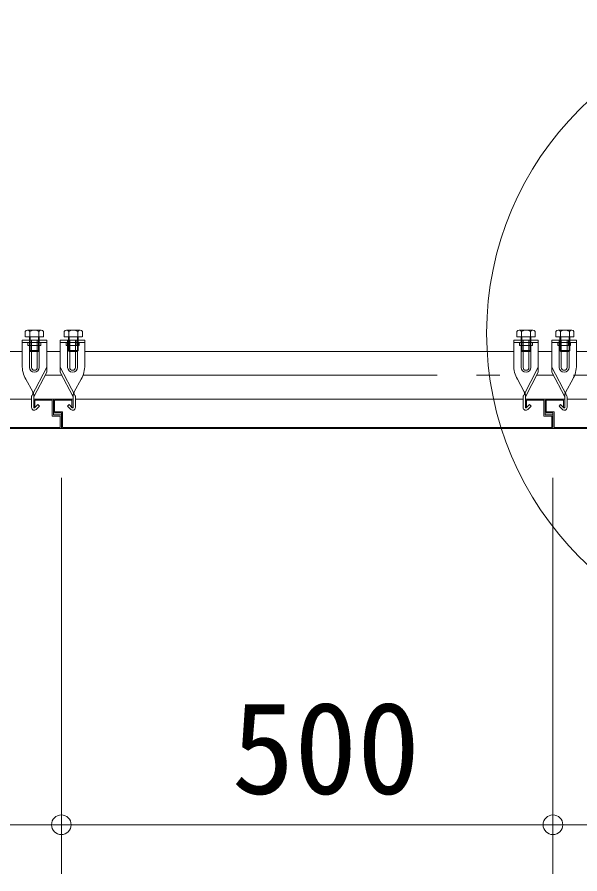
# Model space of a CAD drawing. Units: millimetres, scale not verified. Extents: x -10062 to 10062, y -6938 to 6938.
# Drawn here: x -7515 to -6943, y 2836 to 3708 of the extents above; entities that cross this region are included whole.
import ezdxf
from ezdxf.enums import TextEntityAlignment as Align

# ---------------------------------------------------------------- set-up
doc = ezdxf.new("R2010")
doc.units = ezdxf.units.MM
doc.header["$LTSCALE"] = 40
doc.header["$PDMODE"] = 32
doc.header["$PDSIZE"] = 20
doc.linetypes.add('DASHED1', pattern=[1.8, 1.2, -0.6])
doc.linetypes.add('DOUBLE_CHAIN2', pattern=[12.8, 9, -1, 0.6, -0.6, 0.6, -1])
for name, color, linetype, lineweight in [('0-1_0', 4, 'Continuous', 9), ('1-1_dim', 7, 'Continuous', 9), ('1-2_KANAGU', 2, 'Continuous', 9), ('1-3_MAIN', 7, 'Continuous', 9), ('1-8_仮囲い', 7, 'Continuous', 9)]:
    doc.layers.add(name, color=color, linetype=linetype, lineweight=lineweight)
doc.styles.add('ＭＳ ゴシック', font='')
doc.styles.get('ＭＳ ゴシック').set_extended_font_data('MS Gothic')

msp = doc.modelspace()

# ---------------------------------------------------------------- linework, layer by layer
at = {"layer": '0-1_0', "color": 2}
for p, q in [((-7510.4, 3379.36), (-7485.4, 3379.36)), ((-7510.4, 3354.16), (-7510.4, 3379.36)), ((-7502.9, 3351.82), (-7502.9, 3379.36)), ((-7500.83, 3351.82), (-7500.83, 3379.36)), ((-7494.97, 3351.82), (-7494.97, 3379.36)), ((-7492.9, 3351.82), (-7492.9, 3379.36)), ((-7485.4, 3347.09), (-7485.4, 3379.36)), ((-7446.59, 3379.36), (-7471.59, 3379.36)), ((-7471.59, 3347.09), (-7471.59, 3379.36)), ((-7464.09, 3351.82), (-7464.09, 3379.36)), ((-7462.02, 3351.82), (-7462.02, 3379.36)), ((-7456.16, 3351.82), (-7456.16, 3379.36)), ((-7454.09, 3351.82), (-7454.09, 3379.36)), ((-7446.59, 3354.16), (-7446.59, 3379.36)), ((-7010.4, 3379.36), (-6985.4, 3379.36)), ((-7010.4, 3354.16), (-7010.4, 3379.36)), ((-7002.9, 3351.82), (-7002.9, 3379.36)), ((-7000.83, 3351.82), (-7000.83, 3379.36)), ((-6994.97, 3351.82), (-6994.97, 3379.36)), ((-6992.9, 3351.82), (-6992.9, 3379.36)), ((-6985.4, 3347.09), (-6985.4, 3379.36)), ((-6946.59, 3379.36), (-6971.59, 3379.36)), ((-6971.59, 3347.09), (-6971.59, 3379.36)), ((-6964.09, 3351.82), (-6964.09, 3379.36)), ((-6962.02, 3351.82), (-6962.02, 3379.36)), ((-6956.16, 3351.82), (-6956.16, 3379.36)), ((-6954.09, 3351.82), (-6954.09, 3379.36)), ((-6946.59, 3354.16), (-6946.59, 3379.36)), ((-7500.54, 3322.96), (-7485.4, 3352.08)), ((-7456.45, 3322.96), (-7471.59, 3352.08)), ((-7000.54, 3322.96), (-6985.4, 3352.08)), ((-6956.45, 3322.96), (-6971.59, 3352.08)), ((-7499.63, 3326.88), (-7506.68, 3339.71)), ((-7498.5, 3321.9), (-7485.4, 3347.09)), ((-7458.49, 3321.9), (-7471.59, 3347.09)), ((-7457.36, 3326.88), (-7450.3, 3339.71)), ((-6999.63, 3326.88), (-7006.68, 3339.71)), ((-6998.5, 3321.9), (-6985.4, 3347.09)), ((-6958.49, 3321.9), (-6971.59, 3347.09)), ((-6957.36, 3326.88), (-6950.3, 3339.71)), ((-7500.8, 3310.98), (-7500.8, 3321.9)), ((-7498.5, 3310.98), (-7498.5, 3321.9)), ((-7458.49, 3310.98), (-7458.49, 3321.9)), ((-7456.19, 3310.98), (-7456.19, 3321.9)), ((-7000.8, 3310.98), (-7000.8, 3321.9)), ((-6998.5, 3310.98), (-6998.5, 3321.9)), ((-6958.49, 3310.98), (-6958.49, 3321.9)), ((-6956.19, 3310.98), (-6956.19, 3321.9)), ((-7496.02, 3309), (-7492.66, 3312.36)), ((-7460.97, 3309), (-7464.32, 3312.36)), ((-6996.02, 3309), (-6992.66, 3312.36)), ((-6960.97, 3309), (-6964.32, 3312.36))]:
    msp.add_line(p, q, dxfattribs=at)
at = {"layer": '0-1_0', "color": 2, "linetype": 'DASHED1'}
for p, q in [((-7510.4, 3377.06), (-7485.4, 3377.06)), ((-7504.45, 3374.06), (-7504.45, 3376.56)), ((-7502.15, 3374.06), (-7502.15, 3379.36)), ((-7493.65, 3374.06), (-7493.65, 3379.36)), ((-7491.35, 3374.06), (-7491.35, 3376.56)), ((-7446.59, 3377.06), (-7471.59, 3377.06)), ((-7465.64, 3374.06), (-7465.64, 3376.56)), ((-7463.34, 3374.06), (-7463.34, 3379.36)), ((-7454.84, 3374.06), (-7454.84, 3379.36)), ((-7452.54, 3374.06), (-7452.54, 3376.56)), ((-7010.4, 3377.06), (-6985.4, 3377.06)), ((-7004.45, 3374.06), (-7004.45, 3376.56)), ((-7002.15, 3374.06), (-7002.15, 3379.36)), ((-6993.65, 3374.06), (-6993.65, 3379.36)), ((-6991.35, 3374.06), (-6991.35, 3376.56)), ((-6946.59, 3377.06), (-6971.59, 3377.06)), ((-6965.64, 3374.06), (-6965.64, 3376.56)), ((-6963.34, 3374.06), (-6963.34, 3379.36)), ((-6954.84, 3374.06), (-6954.84, 3379.36)), ((-6952.54, 3374.06), (-6952.54, 3376.56)), ((-7504.45, 3374.06), (-7491.35, 3374.06)), ((-7452.54, 3374.06), (-7465.64, 3374.06)), ((-7004.45, 3374.06), (-6991.35, 3374.06)), ((-6952.54, 3374.06), (-6965.64, 3374.06)), ((-7499.49, 3326.62), (-7499.63, 3326.88)), ((-7498.5, 3321.9), (-7498.5, 3322.77)), ((-7458.49, 3321.9), (-7458.49, 3322.77)), ((-7457.5, 3326.62), (-7457.36, 3326.88)), ((-6999.49, 3326.62), (-6999.63, 3326.88)), ((-6998.5, 3321.9), (-6998.5, 3322.77)), ((-6958.49, 3321.9), (-6958.49, 3322.77)), ((-6957.5, 3326.62), (-6957.36, 3326.88))]:
    msp.add_line(p, q, dxfattribs=at)
at = {"layer": '0-1_0', "lineweight": 5}
for p, q in [((-7946.59, 3368.08), (-7510.4, 3368.08)), ((-7485.4, 3368.08), (-7471.59, 3368.08)), ((-7446.59, 3368.08), (-7010.4, 3368.08)), ((-6985.4, 3368.08), (-6971.59, 3368.08)), ((-6946.59, 3368.08), (-6912.01, 3368.08)), ((-7487.08, 3343.85), (-7469.76, 3343.85)), ((-6987.08, 3343.85), (-6969.76, 3343.85)), ((-7956.19, 3319.48), (-7500.8, 3319.48)), ((-7456.19, 3319.48), (-7000.8, 3319.48)), ((-6956.19, 3319.48), (-6912.01, 3319.48))]:
    msp.add_line(p, q, dxfattribs=at)
at = {"layer": '0-1_0', "color": 2}
for points in [[(-7497.64, 3310.63), (-7494.29, 3313.98), (-7492.66, 3312.36)], [(-7459.34, 3310.63), (-7462.7, 3313.98), (-7464.32, 3312.36)], [(-6997.64, 3310.63), (-6994.29, 3313.98), (-6992.66, 3312.36)], [(-6959.34, 3310.63), (-6962.7, 3313.98), (-6964.32, 3312.36)]]:
    msp.add_lwpolyline(points, dxfattribs=at)
at = {"layer": '0-1_0', "lineweight": 5}
msp.add_circle((-6716.32, 3386.58), 321.64, dxfattribs=at)
at = {"layer": '0-1_0', "color": 2, "linetype": 'DASHED1'}
for centre, radius, start, end in [((-7504.95, 3376.56), 0.5, 0, 90), ((-7490.85, 3376.56), 0.5, 90, 180), ((-7466.14, 3376.56), 0.5, 0, 90), ((-7452.04, 3376.56), 0.5, 90, 180), ((-7004.95, 3376.56), 0.5, 0, 90), ((-6990.85, 3376.56), 0.5, 90, 180), ((-6966.14, 3376.56), 0.5, 0, 90), ((-6952.04, 3376.56), 0.5, 90, 180), ((-7506.5, 3322.77), 8, 0, 28.811), ((-7450.49, 3322.77), 8, 151.189, 180), ((-7006.5, 3322.77), 8, 0, 28.811), ((-6950.49, 3322.77), 8, 151.189, 180)]:
    msp.add_arc(centre, radius, start, end, dxfattribs=at)
at = {"layer": '0-1_0', "color": 2}
for centre, radius, start, end in [((-7480.4, 3354.16), 30, 180, 208.811), ((-7497.9, 3351.82), 5, 180, 0), ((-7497.9, 3351.82), 2.93, 180, 0), ((-7459.09, 3351.82), 5, 180, 0), ((-7459.09, 3351.82), 2.93, 180, 0), ((-7476.59, 3354.16), 30, 331.189, 0), ((-6980.4, 3354.16), 30, 180, 208.811), ((-6997.9, 3351.82), 5, 180, 0), ((-6997.9, 3351.82), 2.93, 180, 0), ((-6959.09, 3351.82), 5, 180, 0), ((-6959.09, 3351.82), 2.93, 180, 0), ((-6976.59, 3354.16), 30, 331.189, 0), ((-7498.5, 3321.9), 2.3, 152.527, 180), ((-7501.6, 3325.79), 2.25, 332.527, 28.811), ((-7455.39, 3325.79), 2.25, 151.189, 207.473), ((-7458.49, 3321.9), 2.3, 0, 27.473), ((-6998.5, 3321.9), 2.3, 152.527, 180), ((-7001.6, 3325.79), 2.25, 332.527, 28.811), ((-6955.39, 3325.79), 2.25, 151.189, 207.473), ((-6958.49, 3321.9), 2.3, 0, 27.473), ((-7498, 3310.98), 2.8, 180, 314.999), ((-7498, 3310.98), 0.5, 180, 314.999), ((-7458.99, 3310.98), 2.8, 225.001, 0), ((-7458.99, 3310.98), 0.5, 225.001, 0), ((-6998, 3310.98), 2.8, 180, 314.999), ((-6998, 3310.98), 0.5, 180, 314.999), ((-6958.99, 3310.98), 2.8, 225.001, 0), ((-6958.99, 3310.98), 0.5, 225.001, 0)]:
    msp.add_arc(centre, radius, start, end, dxfattribs=at)
at = {"layer": '1-1_dim'}
for p, q in [((-7470.5, 3239.37), (-7470.5, 2836.37)), ((-7470.5, 3239.37), (-7470.5, 2836.37)), ((-6970.5, 3239.37), (-6970.5, 2836.37)), ((-6970.5, 3239.37), (-6970.5, 2836.37)), ((-7470.5, 2886.37), (-7970.5, 2886.37)), ((-6970.5, 2886.37), (-7470.5, 2886.37)), ((-7420.5, 2886.37), (-7020.5, 2886.37)), ((-6470.5, 2886.37), (-6970.5, 2886.37))]:
    msp.add_line(p, q, dxfattribs=at)
for p in [(-7470.5, 2886.37), (-6970.5, 2886.37)]:
    msp.add_point(p, dxfattribs=at)
at = {"layer": '1-2_KANAGU', "color": 4, "lineweight": 5}
for p, q in [((-7507.14, 3382.96), (-7507.14, 3388.32)), ((-7507.1, 3382.96), (-7488.7, 3382.96)), ((-7504.83, 3389.66), (-7490.97, 3389.66)), ((-7502.9, 3368.96), (-7502.9, 3382.96)), ((-7502.52, 3382.96), (-7502.52, 3388.32)), ((-7502.15, 3379.26), (-7502.15, 3382.96)), ((-7493.65, 3379.26), (-7493.65, 3382.96)), ((-7493.28, 3382.96), (-7493.28, 3388.32)), ((-7492.9, 3368.96), (-7492.9, 3382.96)), ((-7488.66, 3382.96), (-7488.66, 3388.32)), ((-7467.62, 3382.96), (-7467.62, 3388.32)), ((-7467.58, 3382.96), (-7449.18, 3382.96)), ((-7465.3, 3389.66), (-7451.45, 3389.66)), ((-7463.38, 3368.96), (-7463.38, 3382.96)), ((-7463, 3382.96), (-7463, 3388.32)), ((-7462.63, 3379.26), (-7462.63, 3382.96)), ((-7454.13, 3379.26), (-7454.13, 3382.96)), ((-7453.76, 3382.96), (-7453.76, 3388.32)), ((-7453.38, 3368.96), (-7453.38, 3382.96)), ((-7449.14, 3382.96), (-7449.14, 3388.32)), ((-7007.14, 3382.96), (-7007.14, 3388.32)), ((-7007.1, 3382.96), (-6988.7, 3382.96)), ((-7004.83, 3389.66), (-6990.97, 3389.66)), ((-7002.9, 3368.96), (-7002.9, 3382.96)), ((-7002.52, 3382.96), (-7002.52, 3388.32)), ((-7002.15, 3379.26), (-7002.15, 3382.96)), ((-6993.65, 3379.26), (-6993.65, 3382.96)), ((-6993.28, 3382.96), (-6993.28, 3388.32)), ((-6992.9, 3368.96), (-6992.9, 3382.96)), ((-6988.66, 3382.96), (-6988.66, 3388.32)), ((-6967.62, 3382.96), (-6967.62, 3388.32)), ((-6967.58, 3382.96), (-6949.18, 3382.96)), ((-6965.3, 3389.66), (-6951.45, 3389.66)), ((-6963.38, 3368.96), (-6963.38, 3382.96)), ((-6963, 3382.96), (-6963, 3388.32)), ((-6962.63, 3379.26), (-6962.63, 3382.96)), ((-6954.13, 3379.26), (-6954.13, 3382.96)), ((-6953.76, 3382.96), (-6953.76, 3388.32)), ((-6953.38, 3368.96), (-6953.38, 3382.96)), ((-6949.14, 3382.96), (-6949.14, 3388.32))]:
    msp.add_line(p, q, dxfattribs=at)
at = {"layer": '1-2_KANAGU', "color": 4, "linetype": 'DASHED1', "lineweight": 5}
for p, q in [((-7502.15, 3368.2), (-7502.15, 3379.26)), ((-7493.65, 3368.2), (-7493.65, 3379.26)), ((-7462.63, 3368.2), (-7462.63, 3379.26)), ((-7454.13, 3368.2), (-7454.13, 3379.26)), ((-7002.15, 3368.2), (-7002.15, 3379.26)), ((-6993.65, 3368.2), (-6993.65, 3379.26)), ((-6962.63, 3368.2), (-6962.63, 3379.26)), ((-6954.13, 3368.2), (-6954.13, 3379.26)), ((-7502.9, 3368.96), (-7501.9, 3367.96)), ((-7502.9, 3368.96), (-7492.9, 3368.96)), ((-7501.9, 3367.96), (-7493.9, 3367.96)), ((-7493.9, 3367.96), (-7492.9, 3368.96)), ((-7463.38, 3368.96), (-7462.38, 3367.96)), ((-7463.38, 3368.96), (-7453.38, 3368.96)), ((-7462.38, 3367.96), (-7454.38, 3367.96)), ((-7454.38, 3367.96), (-7453.38, 3368.96)), ((-7002.9, 3368.96), (-7001.9, 3367.96)), ((-7002.9, 3368.96), (-6992.9, 3368.96)), ((-7001.9, 3367.96), (-6993.9, 3367.96)), ((-6993.9, 3367.96), (-6992.9, 3368.96)), ((-6963.38, 3368.96), (-6962.38, 3367.96)), ((-6963.38, 3368.96), (-6953.38, 3368.96)), ((-6962.38, 3367.96), (-6954.38, 3367.96)), ((-6954.38, 3367.96), (-6953.38, 3368.96))]:
    msp.add_line(p, q, dxfattribs=at)
at = {"layer": '1-2_KANAGU', "color": 4, "lineweight": 5}
for centre, radius, start, end in [((-7504.83, 3386.99), 2.67, 30, 149.999), ((-7497.9, 3380.99), 8.67, 57.796, 122.204), ((-7490.97, 3386.99), 2.67, 30.001, 150), ((-7465.3, 3386.99), 2.67, 30, 149.999), ((-7458.38, 3380.99), 8.67, 57.796, 122.204), ((-7451.45, 3386.99), 2.67, 30.001, 150), ((-7004.83, 3386.99), 2.67, 30, 149.999), ((-6997.9, 3380.99), 8.67, 57.796, 122.204), ((-6990.97, 3386.99), 2.67, 30.001, 150), ((-6965.3, 3386.99), 2.67, 30, 149.999), ((-6958.38, 3380.99), 8.67, 57.796, 122.204), ((-6951.45, 3386.99), 2.67, 30.001, 150)]:
    msp.add_arc(centre, radius, start, end, dxfattribs=at)
at = {"layer": '1-3_MAIN'}
for p, q in [((-7478.5, 3319.48), (-7498.5, 3319.48)), ((-7498.5, 3310.98), (-7498.5, 3319.48)), ((-7497.3, 3310.98), (-7497.3, 3318.28)), ((-7478.5, 3303.48), (-7478.5, 3319.48)), ((-7478.5, 3305.48), (-7478.5, 3319.48)), ((-7458.5, 3319.48), (-7478.5, 3319.48)), ((-7459.7, 3318.28), (-7477.3, 3318.28)), ((-7472.5, 3319.48), (-7458.5, 3319.48)), ((-7459.7, 3310.98), (-7459.7, 3318.28)), ((-7458.5, 3310.98), (-7458.5, 3319.48)), ((-6978.5, 3319.48), (-6998.5, 3319.48)), ((-6998.5, 3310.98), (-6998.5, 3319.48)), ((-6997.3, 3310.98), (-6997.3, 3318.28)), ((-6978.5, 3303.48), (-6978.5, 3319.48)), ((-6978.5, 3305.48), (-6978.5, 3319.48)), ((-6958.5, 3319.48), (-6978.5, 3319.48)), ((-6959.7, 3318.28), (-6977.3, 3318.28)), ((-6972.5, 3319.48), (-6958.5, 3319.48)), ((-6959.7, 3310.98), (-6959.7, 3318.28)), ((-6958.5, 3310.98), (-6958.5, 3319.48)), ((-7497.3, 3310.98), (-7498.5, 3310.98)), ((-7470.5, 3305.48), (-7478.5, 3305.48)), ((-7470.5, 3289.48), (-7470.5, 3305.48)), ((-7458.5, 3310.98), (-7459.7, 3310.98)), ((-6997.3, 3310.98), (-6998.5, 3310.98)), ((-6970.5, 3305.48), (-6978.5, 3305.48)), ((-6970.5, 3289.48), (-6970.5, 3305.48)), ((-6958.5, 3310.98), (-6959.7, 3310.98)), ((-7470.5, 3303.48), (-7478.5, 3303.48)), ((-7470.5, 3289.48), (-7470.5, 3303.48)), ((-6970.5, 3303.48), (-6978.5, 3303.48)), ((-6970.5, 3289.48), (-6970.5, 3303.48)), ((-7470.5, 3289.48), (-7970.5, 3289.48)), ((-7471.7, 3290.68), (-7969.3, 3290.68)), ((-6970.5, 3289.48), (-7470.5, 3289.48)), ((-6971.7, 3290.68), (-7469.3, 3290.68)), ((-6470.5, 3289.48), (-6970.5, 3289.48)), ((-6471.7, 3290.68), (-6969.3, 3290.68))]:
    msp.add_line(p, q, dxfattribs=at)
for points in [[(-7471.7, 3290.68), (-7471.7, 3302.28), (-7479.7, 3302.28), (-7479.7, 3318.28), (-7497.3, 3318.28)], [(-7469.3, 3290.68), (-7469.3, 3306.68), (-7477.3, 3306.68), (-7477.3, 3318.28)], [(-6971.7, 3290.68), (-6971.7, 3302.28), (-6979.7, 3302.28), (-6979.7, 3318.28), (-6997.3, 3318.28)], [(-6969.3, 3290.68), (-6969.3, 3306.68), (-6977.3, 3306.68), (-6977.3, 3318.28)]]:
    msp.add_lwpolyline(points, dxfattribs=at)
at = {"layer": '1-8_仮囲い', "linetype": 'DOUBLE_CHAIN2'}
for p, q in [((-7948.42, 3343.85), (-7508.57, 3343.85)), ((-7448.42, 3343.85), (-7008.57, 3343.85)), ((-6949.51, 3343.85), (-6912.01, 3343.85))]:
    msp.add_line(p, q, dxfattribs=at)

# ---------------------------------------------------------------- texts
at = {"layer": '1-1_dim', "color": 2, "style": 'ＭＳ ゴシック'}
msp.add_text('500', height=93.84, dxfattribs=at).set_placement((-7297.3, 2889.57), align=Align.BOTTOM_LEFT)

doc.saveas('drawing.dxf')
